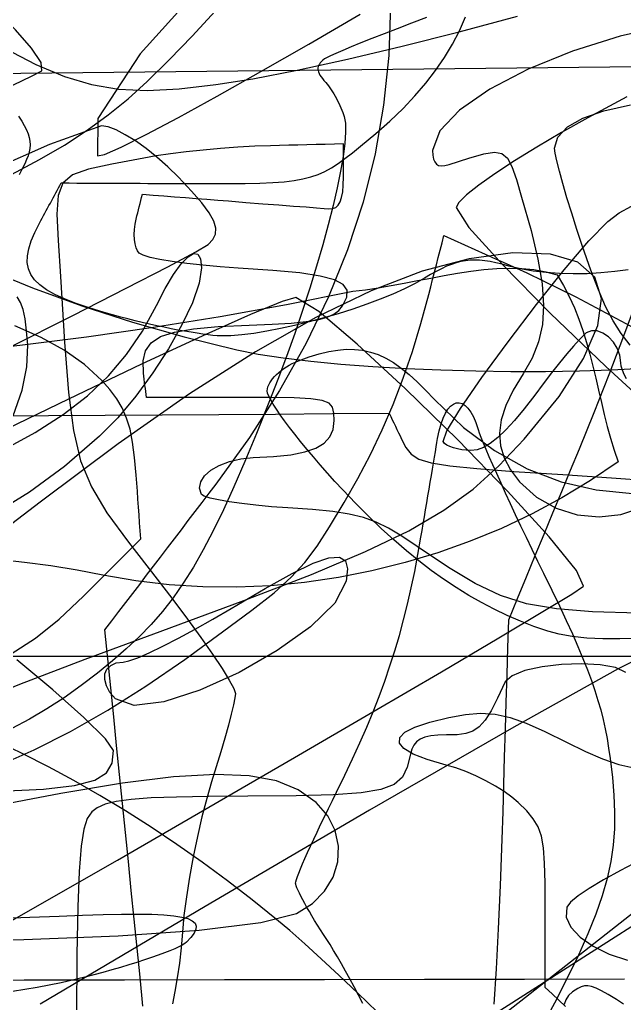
# Model space of a CAD drawing. Extents: x -75 to 75, y -75 to 75.
# Drawn here: x 21.72 to 40.6, y -10.71 to 19.99 of the extents above; entities that cross this region are included whole.
import ezdxf

# ---------------------------------------------------------------- set-up
doc = ezdxf.new("R2010")
doc.units = 0
for name, color, linetype in [('butterfly', 7, 'CONTINUOUS'), ('cat', 7, 'CONTINUOUS'), ('crosshair', 7, 'CONTINUOUS'), ('crown', 7, 'CONTINUOUS'), ('darth', 7, 'CONTINUOUS'), ('fallout', 7, 'CONTINUOUS'), ('hellokitty', 7, 'CONTINUOUS'), ('ironman', 7, 'CONTINUOUS'), ('jackskellington', 7, 'CONTINUOUS'), ('m4', 7, 'CONTINUOUS'), ('mushroom', 7, 'CONTINUOUS'), ('nes', 7, 'CONTINUOUS'), ('skullbones', 7, 'CONTINUOUS'), ('star', 7, 'CONTINUOUS'), ('stormtrooper', 7, 'CONTINUOUS')]:
    doc.layers.add(name, color=color, linetype=linetype)

msp = doc.modelspace()

# ---------------------------------------------------------------- linework, layer by layer
at = {"layer": 'butterfly', "color": 7}
for points in [[(42.017117, 32.904574), (38.317094, 30.421673), (34.5334, 27.531297), (30.945788, 24.484028), (27.834002, 21.53044), (25.477792, 18.921118), (24.156908, 16.906635), (24.151097, 15.737578), (24.368791, 15.782956), (24.884239, 16.009524), (25.663825, 16.399143), (26.673931, 16.933689), (27.880941, 17.595023), (29.251238, 18.365016), (30.751207, 19.225528), (32.347222, 20.158428)], [(19.966533, -1.462492), (21.723916, -0.748053), (23.762302, 0.035072), (26.107204, 0.898559), (28.716585, 1.857406), (30.827825, 2.672836), (32.520151, 3.386664), (33.872794, 4.040691), (34.964982, 4.676727), (35.875953, 5.33658), (36.684932, 6.062051), (37.47115, 6.894957), (38.562303, 8.232555), (39.327517, 9.418162), (39.767496, 10.440456), (39.882933, 11.288099), (39.674532, 11.949769), (39.142986, 12.414134), (38.288996, 12.66987), (37.113252, 12.705644), (35.755323, 12.526222), (34.286853, 12.135541), (32.693599, 11.526099), (30.961313, 10.690389), (29.07575, 9.620916), (27.022657, 8.310172), (24.787792, 6.75066), (22.356908, 4.934867), (20.617178, 3.609735)], [(21.5092, 7.628673), (21.791719, 8.420247), (21.943458, 9.152213), (21.96783, 9.83085), (21.93428, 10.280495), (21.888433, 10.64656), (21.825945, 10.937951), (21.742469, 11.163591), (21.63366, 11.332393)], [(18.671202, -8.76554), (21.840808, -8.719323), (24.789868, -8.604606), (27.323299, -8.426509), (29.24602, -8.190171), (30.362948, -7.900721), (30.857094, -7.590655), (31.239003, -7.205605), (31.505138, -6.765558), (31.651953, -6.290519), (31.675914, -5.800477), (31.573487, -5.315433), (31.341128, -4.855379), (30.9753, -4.440312), (30.417793, -4.046183), (29.734741, -3.768939), (28.885063, -3.609193), (27.827671, -3.56756), (26.521488, -3.64466), (24.925431, -3.841109), (22.998417, -4.157523), (20.699363, -4.594516)], [(41.070697, -6.254575), (40.477121, -6.560061), (39.949941, -6.851416), (39.503912, -7.120153), (39.153787, -7.357776), (38.914327, -7.555797), (38.800286, -7.705717), (38.778922, -8.017349), (38.926925, -8.334542), (39.218543, -8.642367), (39.62803, -8.92591), (40.129635, -9.170252), (40.697618, -9.360473)]]:
    msp.add_lwpolyline(points, dxfattribs=at)
at = {"layer": 'cat', "color": 7}
msp.add_lwpolyline([(33.293696, 20.452489), (33.241894, 18.868644), (33.080971, 17.31844), (32.812855, 15.794945), (32.438238, 14.292131), (31.95508, 12.806104), (31.361295, 11.332955), (30.654839, 9.8688), (29.833655, 8.409717), (28.895678, 6.951816), (27.838839, 5.491192), (27.621988, 5.20711), (27.405134, 4.923017), (27.188283, 4.638935), (26.971435, 4.354841), (26.754581, 4.070759), (26.53773, 3.786666), (26.320879, 3.502573), (26.104028, 3.218488), (25.887177, 2.934394), (25.670325, 2.650312), (25.453483, 2.366219), (25.236632, 2.082137), (25.019781, 1.798043), (24.80293, 1.513961), (24.586078, 1.229868), (24.369227, 0.945775), (24.460588, 0.042714), (24.551851, -0.860346), (24.643214, -1.763406), (24.734575, -2.666467), (24.825835, -3.569524), (24.917097, -4.472584), (25.008461, -5.375645), (25.09972, -6.278705), (25.191084, -7.181765), (25.282343, -8.084826), (25.373707, -8.987883), (25.464966, -9.890943), (25.55633, -10.794004)], dxfattribs=at)
at = {"layer": 'crosshair', "color": 7}
msp.add_lwpolyline([(-74.87924, 0.120769), (-37.439611, 0.120769), (0.000016, 0.120769), (37.439642, 0.120769), (74.879271, 0.120769)], dxfattribs=at)
at = {"layer": 'crown', "color": 7}
for points in [[(20.604382, 12.228906), (22.11133, 11.616374), (23.654973, 11.055347), (25.234881, 10.546077), (26.850628, 10.088804), (28.50178, 9.683778), (29.168863, 9.55202), (29.941015, 9.433746), (30.803556, 9.329268), (31.741801, 9.238894), (32.741066, 9.162931), (33.786662, 9.101695), (34.863905, 9.055484), (35.958114, 9.024614), (37.054598, 9.009403), (38.138673, 9.009967), (39.195652, 9.026957), (40.210856, 9.060536), (41.16959, 9.111)], [(40.608309, -9.958496), (37.483658, -9.96335), (34.359003, -9.968205), (31.234352, -9.973059), (28.109701, -9.977913), (24.985049, -9.982767), (21.860398, -9.987621), (18.735745, -9.992476), (15.611092, -9.99733), (12.48644, -10.002184), (9.361788, -10.007038), (6.237136, -10.011893), (3.112484, -10.016747), (-0.012168, -10.021601), (-3.13682, -10.026455), (-6.261472, -10.031309), (-9.386124, -10.036164), (-12.510776, -10.041018), (-15.635428, -10.045872), (-18.76008, -10.050726), (-21.884732, -10.055581), (-25.009384, -10.060435)]]:
    msp.add_lwpolyline(points, dxfattribs=at)
at = {"layer": 'darth', "color": 7}
for points in [[(18.960818, 20.428924), (20.105992, 19.750969), (21.23847, 19.09443), (22.225126, 18.584345), (23.115198, 18.209328), (23.957919, 17.957981), (24.802527, 17.818916), (25.698256, 17.780739), (26.694342, 17.832059), (27.840021, 17.961483), (28.9923, 18.144007), (30.380844, 18.412373), (31.953756, 18.753912), (33.659141, 19.155963), (35.445096, 19.605862), (37.259726, 20.090946)], [(42.008967, 19.813363), (40.471432, 19.471804), (38.976222, 19.003865), (37.594123, 18.442062), (36.395929, 17.818902), (35.452432, 17.166895), (34.834421, 16.518549), (34.612685, 15.906377), (34.619374, 15.757387), (34.64023, 15.637256), (34.676368, 15.545031), (34.72891, 15.479751), (34.798977, 15.440457), (34.887694, 15.426205), (34.99618, 15.436026), (35.125559, 15.468953), (35.745367, 15.664936), (36.206659, 15.79659), (36.540613, 15.849927), (36.778405, 15.810955), (36.951209, 15.665687), (37.090209, 15.400133), (37.226582, 15.000303), (37.391504, 14.452205), (37.688021, 13.41247), (37.901099, 12.516064), (38.030921, 11.741362), (38.077665, 11.06674), (38.041513, 10.47058), (37.922646, 9.931256), (37.721241, 9.427151), (37.437484, 8.93664), (37.12534, 8.421805), (36.89873, 7.946037), (36.757447, 7.503205), (36.701285, 7.087187), (36.730032, 6.691853), (36.843482, 6.311076), (37.041433, 5.938729), (37.323675, 5.568688), (37.855695, 5.08585), (38.466635, 4.742474), (39.128365, 4.538379), (39.812759, 4.473375), (40.491684, 4.547283), (41.137014, 4.759918)], [(40.784151, 9.825352), (40.501858, 10.190209), (40.250156, 10.585165), (40.016261, 11.032397), (39.787385, 11.554076), (39.550741, 12.172386), (39.293544, 12.909494), (39.118614, 13.436936), (38.955422, 13.948193), (38.807534, 14.430705), (38.678528, 14.871909), (38.571972, 15.259239), (38.491437, 15.58014), (38.440499, 15.822041), (38.422719, 15.972384), (38.524113, 16.324557), (38.821527, 16.638981), (39.304804, 16.912819), (39.963793, 17.14323), (40.788337, 17.327378)], [(41.028127, 1.465634), (39.609288, 1.506003), (38.477072, 1.597956), (37.546066, 1.762077), (36.73085, 2.018956), (35.946013, 2.38918), (35.106139, 2.893337), (34.125812, 3.552015), (33.65283, 3.868397), (33.23857, 4.117072), (32.849126, 4.308102), (32.450589, 4.451556), (32.00905, 4.557499), (31.490604, 4.635997), (30.861348, 4.697118), (30.087367, 4.750923), (29.576664, 4.787968), (29.093784, 4.832943), (28.649756, 4.884126), (28.255607, 4.939784), (27.92237, 4.998187), (27.66107, 5.057606), (27.482738, 5.116311), (27.398402, 5.172575), (27.334783, 5.365211), (27.369663, 5.56008), (27.491602, 5.74903), (27.689159, 5.923898), (27.950893, 6.076532), (28.265366, 6.198768), (28.621135, 6.282456), (29.006764, 6.31943), (29.646706, 6.351089), (30.18253, 6.409704), (30.620028, 6.497921), (30.964988, 6.618391), (31.22321, 6.773759), (31.400482, 6.966678), (31.502596, 7.199794), (31.535348, 7.475756), (31.529026, 7.712233), (31.487525, 7.890228), (31.376996, 8.018043), (31.163599, 8.103991), (30.813494, 8.156377), (30.292839, 8.183499), (29.567793, 8.193687), (28.604518, 8.195098), (28.238166, 8.195098), (27.871814, 8.195098), (27.505461, 8.195098), (27.139109, 8.195098), (26.772757, 8.195098), (26.406404, 8.195098), (26.040052, 8.195098), (25.6737, 8.195098), (25.662688, 8.289823), (25.651675, 8.384548), (25.640663, 8.479271), (25.629651, 8.573996), (25.618638, 8.668721), (25.607626, 8.763446), (25.596614, 8.858168), (25.585601, 8.952893), (25.572628, 9.340912), (25.645103, 9.655302), (25.82102, 9.904253), (26.118367, 10.095958), (26.555136, 10.238616), (27.149319, 10.340416), (27.918905, 10.409555), (28.881887, 10.454228), (29.60139, 10.482882), (30.189414, 10.518769), (30.660979, 10.565017), (31.031096, 10.624747), (31.314786, 10.701082), (31.527063, 10.797153), (31.682942, 10.916082), (31.797443, 11.060992), (31.927917, 11.328465), (31.941915, 11.548102), (31.820949, 11.726582), (31.54651, 11.870577), (31.100097, 11.986771), (30.463215, 12.081837), (29.617355, 12.162457), (28.544024, 12.235304), (27.975885, 12.274821), (27.434305, 12.323242), (26.931964, 12.378682), (26.481542, 12.439255), (26.095718, 12.503077), (25.787172, 12.568256), (25.568583, 12.63291), (25.45263, 12.695151), (25.397768, 12.76981), (25.354263, 12.87005), (25.32252, 12.99149), (25.302943, 13.129748), (25.295932, 13.280446), (25.301893, 13.439199), (25.321228, 13.601627), (25.354339, 13.763348), (25.378664, 13.860264), (25.402989, 13.957179), (25.427313, 14.054091), (25.451638, 14.151006), (25.475963, 14.247921), (25.500288, 14.344836), (25.524612, 14.441749), (25.548937, 14.538664), (25.884697, 14.512389), (26.220456, 14.486114), (26.556215, 14.459839), (26.891975, 14.433564), (27.227734, 14.407289), (27.563494, 14.381014), (27.899253, 14.354739), (28.235012, 14.328465), (28.783847, 14.285626), (29.313762, 14.244441), (29.811878, 14.205907), (30.265319, 14.171004), (30.661203, 14.140725), (30.986656, 14.116058), (31.228797, 14.097996), (31.374751, 14.087526), (31.48869, 14.09334), (31.584414, 14.128945), (31.662855, 14.196376), (31.724941, 14.297677), (31.771609, 14.434891), (31.803788, 14.610063), (31.822415, 14.825241), (31.828426, 15.082464), (31.828426, 15.210688), (31.828426, 15.33891), (31.828426, 15.467135), (31.828426, 15.595357), (31.828426, 15.723582), (31.828426, 15.851804), (31.828426, 15.980029), (31.828426, 16.108251), (31.543503, 16.101478), (31.25858, 16.094704), (30.973657, 16.087931), (30.688734, 16.081158), (30.403811, 16.074384), (30.118888, 16.067611), (29.833965, 16.060838), (29.549042, 16.054064), (29.056928, 16.036397), (28.531656, 16.006806), (27.989451, 15.966869), (27.446542, 15.918177), (26.919158, 15.862308), (26.423527, 15.800855), (25.975877, 15.735396), (25.592436, 15.667522), (24.591953, 15.475689), (23.863134, 15.318537), (23.366608, 15.140206), (23.063006, 14.88484), (22.912956, 14.496584), (22.877089, 13.919578), (22.916034, 13.097967), (22.990421, 11.975894), (23.117947, 9.920001), (23.239673, 8.355655), (23.394189, 7.162109), (23.620085, 6.218623), (23.955952, 5.404454), (24.440379, 4.598859), (25.111957, 3.681095), (26.009275, 2.530419), (26.500888, 1.893121), (26.959393, 1.281232), (27.374765, 0.709385), (27.736977, 0.192213), (28.036003, -0.255651), (28.261818, -0.619577), (28.404394, -0.884933), (28.453706, -1.037085), (28.43793, -1.172834), (28.393923, -1.391181), (28.324739, -1.680791), (28.233437, -2.030326), (28.123083, -2.428452), (27.996731, -2.863827), (27.857443, -3.32512), (27.708279, -3.800994), (27.555754, -4.316166), (27.406833, -4.890087), (27.26525, -5.503525), (27.134737, -6.137247), (27.019028, -6.772021), (26.921857, -7.388609), (26.846956, -7.967782), (26.798058, -8.490306), (26.756461, -8.978003), (26.702482, -9.457368), (26.638387, -9.916163), (26.566443, -10.342155), (26.488916, -10.72311)], [(21.098197, -4.088028), (22.461833, -4.020933), (23.427382, -3.911132), (24.061805, -3.747169), (24.432061, -3.51759), (24.605111, -3.210933), (24.647914, -2.815745), (24.39386, -2.450702), (23.719095, -1.786263), (22.754711, -0.929713), (21.631802, 0.011673)], [(38.761611, -10.80159), (38.550957, -10.604161), (38.340307, -10.406736), (38.129653, -10.209307), (38.129653, -9.899331), (38.129653, -9.589355), (38.129653, -9.279382), (38.129653, -8.969406), (38.129653, -8.65943), (38.129653, -8.349457), (38.129653, -8.039481), (38.129653, -7.729505), (38.126182, -6.944916), (38.110236, -6.332017), (38.073463, -5.858318), (38.007519, -5.491333), (37.904064, -5.198567), (37.754755, -4.947528), (37.55125, -4.705728), (37.285208, -4.440676), (37.086856, -4.270832), (36.846287, -4.098219), (36.57274, -3.927627), (36.275447, -3.763848), (35.963646, -3.611671), (35.646569, -3.475888), (35.333455, -3.361289), (35.033537, -3.272663), (34.444779, -3.102178), (34.004877, -2.929915), (33.714365, -2.757257), (33.573776, -2.585593), (33.583626, -2.416308), (33.74447, -2.250781), (34.056825, -2.090403), (34.521225, -1.936558), (35.115723, -1.785264), (35.63447, -1.690853), (36.106777, -1.657573), (36.561948, -1.689679), (37.029291, -1.791422), (37.538112, -1.967055), (38.117724, -2.220829), (38.79743, -2.556998), (39.390676, -2.85262), (39.912705, -3.081661), (40.425443, -3.255383), (40.990811, -3.385052)]]:
    msp.add_lwpolyline(points, dxfattribs=at)
at = {"layer": 'fallout', "color": 7}
for points in [[(21.038837, -3.291778), (22.165386, -2.800917), (23.308311, -2.225492), (24.47121, -1.563807), (25.657684, -0.814172), (26.871332, 0.025101), (28.05526, 0.880864), (28.965982, 1.556077), (29.659882, 2.106171), (30.19335, 2.586567), (30.622765, 3.052691), (31.004507, 3.559974), (31.394967, 4.163836), (31.850528, 4.919706), (32.276683, 5.665241), (32.67206, 6.421303), (33.038375, 7.192114), (33.377344, 7.981894), (33.690684, 8.794871), (33.98012, 9.635264), (34.247362, 10.507289), (34.494134, 11.415175), (34.552901, 11.644977), (34.611663, 11.874782), (34.67043, 12.104584), (34.729194, 12.33439), (34.787959, 12.564195), (34.846723, 12.794), (34.90549, 13.023802), (34.964254, 13.253607), (35.287588, 13.107986), (35.610924, 12.962368), (35.934258, 12.81675), (36.257591, 12.671129), (36.580928, 12.52551), (36.904261, 12.379889), (37.227595, 12.234271), (37.550931, 12.088653), (39.086807, 11.339805), (40.954455, 10.338542)], [(21.193197, 6.553601), (22.197483, 7.102108), (23.071563, 7.6627), (23.829594, 8.247448), (24.485731, 8.868416), (25.054132, 9.537675), (25.548954, 10.267301), (25.984352, 11.06936), (26.261487, 11.601859), (26.523056, 12.035217), (26.762468, 12.363941), (26.97313, 12.582536), (27.148452, 12.685511), (27.281843, 12.667364), (27.366711, 12.522632), (27.396464, 12.245808), (27.32113, 11.759085), (27.109728, 11.151418), (26.784162, 10.458952), (26.366338, 9.71782), (25.878158, 8.964168), (25.341528, 8.234124), (24.778351, 7.563838), (24.210531, 6.989442), (23.112131, 6.047063), (22.022367, 5.243937), (20.915531, 4.569116)]]:
    msp.add_lwpolyline(points, dxfattribs=at)
at = {"layer": 'hellokitty', "color": 7}
for points in [[(24.878283, 10.706221), (24.356211, 10.851337), (23.890336, 10.992575), (23.478992, 11.131863), (23.120516, 11.271117), (22.813242, 11.41226), (22.555507, 11.557212), (22.345645, 11.707887), (22.181992, 11.866214), (22.062884, 12.034111), (21.986656, 12.213494), (21.951644, 12.406289), (21.956182, 12.614413), (21.998607, 12.839787), (22.077253, 13.08433), (22.190457, 13.349966), (22.336553, 13.638615), (22.378718, 13.716912), (22.420884, 13.795208), (22.463049, 13.873505), (22.505214, 13.951802), (22.54738, 14.030096), (22.589545, 14.108393), (22.631711, 14.18669), (22.673876, 14.264987), (22.716042, 14.343284), (22.758207, 14.421581), (22.800372, 14.499878), (22.842538, 14.578172), (22.884703, 14.656469), (22.926869, 14.734766), (22.969034, 14.813063), (23.011199, 14.89136), (23.257539, 14.890231), (23.503879, 14.889102), (23.750219, 14.887973), (23.996559, 14.886844), (24.242899, 14.885715), (24.489239, 14.884586), (24.735579, 14.883457), (24.981919, 14.882328), (25.228259, 14.8812), (25.474599, 14.880071), (25.720939, 14.878942), (25.967279, 14.877813), (26.213619, 14.876684), (26.459959, 14.875555), (26.706299, 14.874426), (26.952639, 14.873297), (27.63186, 14.870757), (28.231231, 14.870839), (28.758114, 14.875129), (29.219872, 14.885233), (29.623868, 14.902702), (29.977461, 14.929146), (30.288013, 14.966123), (30.562889, 15.015216), (30.809449, 15.078007), (31.035058, 15.156076), (31.247077, 15.251001), (31.452865, 15.364361), (31.659788, 15.497739), (31.875205, 15.652713), (32.106481, 15.830863), (32.360974, 16.03377), (32.838952, 16.430411), (33.280785, 16.823769), (33.687487, 17.215657), (34.060065, 17.607892), (34.399525, 18.002284), (34.706879, 18.400643), (34.983132, 18.804788), (35.229292, 19.216528), (35.446369, 19.63768), (35.63537, 20.07005)], [(21.682381, 16.973228), (21.779991, 16.820687), (21.861314, 16.679638), (21.926799, 16.548216), (21.976894, 16.424566), (22.012048, 16.306825), (22.032709, 16.193138), (22.039324, 16.081643), (22.032345, 15.970481), (22.012217, 15.857793), (21.979389, 15.741721), (21.93431, 15.620405), (21.877428, 15.491982), (21.809192, 15.354599), (21.69764, 15.147581)], [(40.718063, 12.184659), (40.297473, 12.126132), (39.868879, 12.084267), (39.43641, 12.059545), (39.004189, 12.052489), (38.576343, 12.063552), (38.157003, 12.093222), (37.75029, 12.141996), (37.360329, 12.210359), (36.991253, 12.298801), (36.783651, 12.353818), (36.590766, 12.399625), (36.410674, 12.435944), (36.241448, 12.462502), (36.081163, 12.479012), (35.927896, 12.485192), (35.779721, 12.480761), (35.634716, 12.465465), (35.490949, 12.438992), (35.346505, 12.40109), (35.19945, 12.351472), (35.047865, 12.289861), (34.889821, 12.215972), (34.723397, 12.129536), (34.54667, 12.030267), (34.357708, 11.917892), (34.066635, 11.753545), (33.735055, 11.588674), (33.368609, 11.424869), (32.972951, 11.263734), (32.553721, 11.106864), (32.11657, 10.955855), (31.667142, 10.812309), (31.211085, 10.677819), (30.754049, 10.553982), (30.301675, 10.4424), (29.859616, 10.344669), (29.433514, 10.262385), (29.029017, 10.197146), (28.651773, 10.150551), (28.307428, 10.124192), (28.001631, 10.119676), (27.885971, 10.125151), (27.752233, 10.136186), (27.602017, 10.15247), (27.436924, 10.173722), (27.258557, 10.19963), (27.068516, 10.229915), (26.868403, 10.264256), (26.659818, 10.302359), (26.444364, 10.343921), (26.223641, 10.38864), (25.999251, 10.436217), (25.772795, 10.48635), (25.545874, 10.538739), (25.32009, 10.593081), (25.097043, 10.64908), (24.878336, 10.70643), (24.878336, 10.70643), (24.878336, 10.70643), (24.878336, 10.70643), (24.878336, 10.706433), (24.878336, 10.706433), (24.878336, 10.706433), (24.878336, 10.706433), (24.878336, 10.706433), (24.878336, 10.706433), (24.878336, 10.706433), (24.878336, 10.706433), (24.878336, 10.706436), (24.878336, 10.706436), (24.878336, 10.706436), (24.878336, 10.706436), (24.878283, 10.706221)], [(38.207453, 0.905123), (37.777183, 1.055587), (37.355848, 1.219381), (36.942389, 1.397226), (36.535752, 1.589857), (36.134875, 1.798001), (35.738703, 2.022388), (35.34618, 2.26375), (34.956242, 2.52281), (34.567834, 2.800302), (34.179899, 3.096957), (33.791378, 3.413498), (33.401214, 3.75066), (33.00835, 4.10917), (32.611723, 4.489758), (32.210279, 4.893152), (31.802962, 5.320084), (31.563096, 5.57944), (31.329957, 5.837295), (31.10475, 6.092066), (30.888683, 6.342168), (30.682966, 6.586028), (30.488803, 6.822056), (30.307401, 7.048678), (30.13997, 7.26431), (29.987714, 7.467369), (29.851844, 7.656277), (29.733565, 7.829451), (29.634081, 7.985311), (29.554605, 8.122277), (29.496343, 8.238767), (29.4605, 8.333195), (29.44828, 8.403988), (29.45336, 8.463647), (29.468233, 8.525414), (29.492392, 8.58881), (29.525364, 8.653348), (29.566636, 8.718553), (29.615706, 8.783944), (29.672074, 8.849035), (29.735238, 8.913348), (29.804701, 8.976402), (29.879959, 9.037718), (29.960511, 9.096812), (30.045855, 9.153206), (30.135494, 9.206413), (30.228924, 9.25596), (30.325647, 9.301359), (30.425159, 9.342134), (30.757616, 9.461184), (31.070832, 9.557241), (31.36701, 9.629679), (31.648349, 9.677877), (31.917059, 9.701217), (32.17534, 9.698959), (32.425397, 9.670677), (32.669432, 9.61565), (32.909648, 9.533252), (33.148253, 9.422861), (33.387448, 9.28385), (33.629433, 9.115592), (33.876417, 8.917463), (34.130604, 8.68884), (34.394194, 8.429092), (34.669391, 8.137598), (35.578641, 7.259103), (36.546121, 6.538809), (37.564427, 5.975025), (38.626158, 5.566054), (39.723907, 5.3102), (40.850275, 5.205772)], [(41.024449, 0.67908), (40.462347, 0.662345), (39.927753, 0.666352), (39.42781, 0.691865), (38.969654, 0.739651), (38.560431, 0.810491), (38.207453, 0.905123)]]:
    msp.add_lwpolyline(points, dxfattribs=at)
at = {"layer": 'ironman', "color": 7}
for points in [[(19.621805, 9.592688), (21.715951, 9.824522), (23.806269, 10.09026), (25.892325, 10.391112), (27.973683, 10.728277), (30.04991, 11.102967), (32.120572, 11.516383), (32.511261, 11.560485), (32.90997, 11.618677), (33.31521, 11.687579), (33.725488, 11.763818), (34.139313, 11.844012), (34.555201, 11.924786), (34.971654, 12.002762), (35.387187, 12.074562), (35.800309, 12.136809), (36.209526, 12.186127), (36.613355, 12.219136), (37.010298, 12.232457), (37.39887, 12.22272), (37.777581, 12.186539), (38.144935, 12.120541), (38.499449, 12.021349), (38.700826, 11.688984), (38.879749, 11.347972), (39.038668, 10.999264), (39.180045, 10.643794), (39.306333, 10.282507), (39.41999, 9.916346), (39.523472, 9.546257), (39.619236, 9.173173), (39.709739, 8.798046), (39.797437, 8.421816), (39.884785, 8.045422), (39.974241, 7.669807), (40.06826, 7.295916), (40.169298, 6.924692), (40.279817, 6.557072), (40.402267, 6.194004), (39.541978, 5.607281), (38.646097, 5.064311), (37.718094, 4.566158), (36.761454, 4.113891), (35.779648, 3.708572), (34.776153, 3.351273), (33.754452, 3.043055), (32.718017, 2.784989), (31.670323, 2.578137), (30.614854, 2.423569), (29.555082, 2.32235), (28.494488, 2.275549), (27.436543, 2.284242), (26.384728, 2.349469), (25.342521, 2.472309), (24.313396, 2.653775)], [(24.313396, 2.653775), (23.506433, 2.813496), (22.690711, 2.9436), (21.867963, 3.049894), (21.039924, 3.138176)]]:
    msp.add_lwpolyline(points, dxfattribs=at)
at = {"layer": 'jackskellington', "color": 7}
for points in [[(11.306464, 11.786732), (12.22066, 11.875454), (13.094204, 12.004229), (13.960842, 12.183062), (14.854325, 12.421963), (15.808399, 12.730937), (16.856813, 13.119992), (18.033316, 13.59914), (19.371657, 14.178384), (20.4798, 14.681804), (21.461505, 15.15806), (22.334706, 15.618152), (23.117339, 16.073089), (23.827337, 16.53387), (24.482637, 17.0115), (25.101172, 17.516977), (25.700877, 18.061311), (26.39572, 18.741839), (27.107919, 19.475693), (27.823825, 20.247209)], [(40.575611, -10.728523), (40.35902, -10.588794), (40.096748, -10.431935), (39.885691, -10.313269), (39.716016, -10.23005), (39.577899, -10.179533), (39.461513, -10.158959), (39.357026, -10.165619), (39.254613, -10.196737), (39.144448, -10.24958), (38.983062, -10.350463), (38.859285, -10.463327), (38.772033, -10.593383), (38.720217, -10.74584)]]:
    msp.add_lwpolyline(points, dxfattribs=at)
at = {"layer": 'm4', "color": 7}
for points in [[(40.668149, 8.778771), (40.594497, 8.915629), (40.538835, 9.047889), (40.503627, 9.17139), (40.491351, 9.281978), (40.461647, 9.51372), (40.379833, 9.731304), (40.256861, 9.925327), (40.103676, 10.086382), (39.931233, 10.205062), (39.750478, 10.271963), (39.572359, 10.277664), (39.407826, 10.212787), (39.318923, 10.135585), (39.18489, 9.995289), (39.012314, 9.799851), (38.807777, 9.557224), (38.577873, 9.275358), (38.329181, 8.962207), (38.068298, 8.625724), (37.801804, 8.273861), (37.470723, 7.844197), (37.169841, 7.481395), (36.895752, 7.182505), (36.645063, 6.944572), (36.414371, 6.764647), (36.200283, 6.639783), (35.999397, 6.567029), (35.808316, 6.543435), (35.664513, 6.549108), (35.523588, 6.565336), (35.389109, 6.591018), (35.264646, 6.624983), (35.153769, 6.666106), (35.060043, 6.713245), (34.987038, 6.765265), (34.938324, 6.821023), (35.05533, 7.154091), (35.487957, 7.858371), (36.153491, 8.82335), (36.969223, 9.938518), (37.852446, 11.093365), (38.720449, 12.177381), (39.49052, 13.080052), (40.079953, 13.690874), (40.438115, 13.963373), (40.824031, 14.163136)], [(20.843346, 7.62808), (22.616701, 7.638748), (24.390057, 7.649416), (26.163413, 7.660084), (27.936768, 7.67078), (29.710123, 7.681448), (31.483481, 7.692116), (33.256835, 7.702784), (33.304946, 7.602138), (33.353056, 7.501489), (33.401167, 7.400843), (33.449277, 7.300197), (33.497387, 7.199551), (33.545498, 7.098902), (33.593608, 6.998256), (33.641719, 6.89761), (33.778342, 6.63262), (33.939951, 6.429276), (34.184435, 6.274858), (34.569682, 6.156647), (35.153583, 6.061924), (35.994027, 5.977969), (37.148905, 5.892063), (38.676106, 5.791491), (40.19927, 5.691183), (41.349509, 5.605941)], [(40.648289, -0.38354), (40.326426, -0.231555), (39.845595, -0.142658), (39.26402, -0.112291), (38.639919, -0.135884), (38.031513, -0.208878), (37.497024, -0.326712), (37.094668, -0.484824), (36.882668, -0.678646), (36.641399, -1.187072), (36.436184, -1.57984), (36.250637, -1.871703), (36.068373, -2.077415), (35.873001, -2.21173), (35.648144, -2.289406), (35.377414, -2.325189), (35.04442, -2.333854), (34.778038, -2.340853), (34.555272, -2.363233), (34.372282, -2.403063), (34.225224, -2.462386), (34.110261, -2.54326), (34.023548, -2.647736), (33.961245, -2.777874), (33.91951, -2.935726), (33.821353, -3.339928), (33.66733, -3.650262), (33.408772, -3.879271), (32.997016, -4.039489), (32.383397, -4.143454), (31.519247, -4.203706), (30.355898, -4.232786), (28.844692, -4.243228), (27.61493, -4.251525), (26.614992, -4.2697), (25.818527, -4.300454), (25.199188, -4.346434), (24.730625, -4.410301), (24.38649, -4.494713), (24.140433, -4.602333), (23.966105, -4.735819), (23.826507, -4.937574), (23.716411, -5.273), (23.632459, -5.80392), (23.571297, -6.592164), (23.529568, -7.699564), (23.503917, -9.187942), (23.490988, -11.119132)]]:
    msp.add_lwpolyline(points, dxfattribs=at)
at = {"layer": 'mushroom', "color": 7}
msp.add_lwpolyline([(32.877822, -10.969193), (32.274098, -10.389723), (31.689833, -9.837437), (31.134598, -9.321828), (30.61795, -8.852391), (30.149461, -8.438619), (29.738693, -8.090002), (28.978414, -7.476682), (28.204472, -6.881187), (27.419336, -6.30489), (26.625472, -5.749157), (25.825349, -5.215368), (25.021434, -4.704887), (24.216194, -4.219092), (23.412099, -3.75935), (22.611615, -3.327036), (21.81721, -2.923523), (21.031351, -2.55018)], dxfattribs=at)
at = {"layer": 'nes', "color": 7}
for points in [[(8.343286, 11.881906), (11.131906, 13.152213), (13.741584, 14.345429), (16.114621, 15.434849), (18.193318, 16.393781), (19.919977, 17.195529), (21.236898, 17.813395), (22.086385, 18.220687), (22.410737, 18.390703), (22.385786, 18.647915), (22.08519, 19.098026), (21.583284, 19.671013), (20.954397, 20.296846), (20.272865, 20.905501), (19.613019, 21.426955), (19.049191, 21.791179), (18.655716, 21.928147), (17.025983, 21.384139), (13.529419, 19.943939), (8.804234, 17.895293), (3.48864, 15.525948), (-1.779153, 13.123649)], [(40.675072, 17.576114), (39.463004, 16.923952), (38.636504, 16.462025), (37.865442, 16.009041), (37.1667, 15.576494), (36.55715, 15.175871), (36.053666, 14.818662), (35.673132, 14.51636), (35.432416, 14.280456), (35.348401, 14.12244), (35.742942, 13.504737), (36.790359, 12.344022), (38.286038, 10.832584), (40.025362, 9.162717), (41.803724, 7.526714)], [(21.387303, 9.759233), (23.374756, 10.755909), (25.04543, 11.603053), (26.343858, 12.27271), (27.214573, 12.73692), (27.60211, 12.96773), (27.751992, 13.121519), (27.833764, 13.2886), (27.843458, 13.477954), (27.777108, 13.698561), (27.630745, 13.959405), (27.400403, 14.26946), (27.082112, 14.637712), (26.671905, 15.073142), (26.343568, 15.394014), (26.003741, 15.693356), (25.662259, 15.964622), (25.328957, 16.20126), (25.013669, 16.396713), (24.726229, 16.544434), (24.476472, 16.637872), (24.274233, 16.670474), (22.644482, 16.089212), (19.161739, 14.550133)], [(24.765921, -6.236823), (27.619918, -4.589678), (30.298015, -3.037913), (32.740484, -1.616577), (34.8876, -0.360714), (36.679635, 0.694639), (38.05686, 1.51443), (38.959547, 2.06362), (39.327974, 2.307164), (39.106404, 2.801394), (38.251895, 3.852757), (36.952126, 5.273003), (35.394779, 6.873895), (33.767525, 8.467186), (32.258051, 9.864635), (31.054029, 10.877996), (30.343142, 11.319027), (29.912087, 11.196221), (28.92261, 10.78786), (27.43836, 10.123895), (25.522995, 9.234269), (23.240169, 8.148927), (20.653536, 6.897816)], [(24.71045, -1.210259), (24.536365, -1.003481), (24.423914, -0.799171), (24.371478, -0.605048), (24.377433, -0.428825), (24.44016, -0.27822), (24.558036, -0.160946), (24.72944, -0.084717), (24.952751, -0.057257), (25.12935, -0.022922), (25.403483, 0.075077), (25.761327, 0.229881), (26.189061, 0.434619), (26.672865, 0.68243), (27.198916, 0.966447), (27.753394, 1.279804), (28.322479, 1.615638), (29.378918, 2.239397), (30.227753, 2.707265), (30.886011, 3.02328), (31.37073, 3.191476), (31.698943, 3.215888), (31.887685, 3.100555), (31.953987, 2.849513), (31.914888, 2.466797), (31.553404, 1.783647), (30.793761, 1.039755), (29.758025, 0.29742), (28.568269, -0.381051), (27.346563, -0.93336), (26.214978, -1.297198), (25.295583, -1.410267), (24.71045, -1.210259)], [(41.787826, 0.419484), (40.403312, -0.268461), (37.149687, -2.090333), (32.644752, -4.683176), (27.506308, -7.684039), (22.352155, -10.72997)], [(16.783761, -10.79139), (19.230329, -9.405496), (21.911018, -7.876148), (24.765921, -6.236823)], [(33.513742, -12.971176), (42.903301, -6.980453)]]:
    msp.add_lwpolyline(points, dxfattribs=at)
at = {"layer": 'skullbones', "color": 7}
for points in [[(41.013284, 11.284466), (40.575346, 10.106581), (40.116571, 8.907695), (39.649733, 7.722678), (39.1876, 6.586406), (38.911524, 5.919572), (38.635452, 5.252737), (38.359376, 4.585902), (38.083301, 3.919068), (37.807228, 3.25223), (37.531153, 2.585395), (37.25508, 1.918561), (36.979005, 1.251726), (36.953407, 0.397343), (36.92781, -0.457039), (36.902212, -1.311422), (36.876615, -2.165802), (36.851017, -3.020184), (36.82542, -3.874567), (36.799822, -4.728949), (36.774224, -5.583332), (36.724034, -7.028804), (36.663497, -8.384757), (36.594443, -9.627221), (36.5187, -10.732228)], [(21.447871, 0.197886), (22.207045, 0.68416), (22.94581, 1.277047), (23.705671, 1.993694), (23.929776, 2.217798), (24.153881, 2.441905), (24.377986, 2.666009), (24.602091, 2.890114), (24.826196, 3.114218), (25.050301, 3.338325), (25.274405, 3.562429), (25.498511, 3.786533), (25.480572, 4.034502), (25.462637, 4.282471), (25.444699, 4.53044), (25.426764, 4.778409), (25.408826, 5.026378), (25.390891, 5.274347), (25.372955, 5.522316), (25.355017, 5.770285), (25.306371, 6.326276), (25.243968, 6.79932), (25.162379, 7.204312), (25.056179, 7.556142), (24.919941, 7.869707), (24.748237, 8.1599), (24.535642, 8.441619), (24.276728, 8.729754), (23.736461, 9.22399), (23.106202, 9.671287), (22.382542, 10.072965), (21.562068, 10.430343)]]:
    msp.add_lwpolyline(points, dxfattribs=at)
at = {"layer": 'star', "color": 7}
msp.add_lwpolyline([(47.49093, -73.695492), (0.780248, -39.238586), (-45.095722, -74.904165), (-28.237284, -17.734156), (-74.804253, 16.935467), (-17.674481, 17.811547), (-0.578486, 74.904171), (17.871219, 18.275577), (75.004095, 18.891137), (29.276864, -16.983332), (47.49093, -73.695492)], dxfattribs=at)
at = {"layer": 'stormtrooper', "color": 7}
for points in [[(34.416365, 20.050373), (33.947644, 19.872799), (33.505885, 19.703804), (33.094066, 19.544552), (32.715177, 19.396205), (32.372204, 19.259925), (32.068132, 19.136871), (31.805947, 19.028207), (31.588634, 18.935096), (31.419182, 18.858696), (31.300575, 18.800168), (31.235796, 18.76068), (31.185262, 18.718299), (31.141667, 18.677526), (31.105037, 18.63791), (31.075393, 18.599), (31.052758, 18.560347), (31.037152, 18.521502), (31.0286, 18.482014), (31.027189, 18.441433), (31.032805, 18.399306), (31.045534, 18.355186), (31.065402, 18.308625), (31.092467, 18.259168), (31.126703, 18.206367), (31.168151, 18.149773), (31.216834, 18.088935), (31.27277, 18.023403), (31.313913, 17.974352), (31.355795, 17.920462), (31.398117, 17.862276), (31.440583, 17.800334), (31.482893, 17.735183), (31.524753, 17.667368), (31.565861, 17.59743), (31.605925, 17.525915), (31.644643, 17.453367), (31.681719, 17.380331), (31.716856, 17.307348), (31.749757, 17.234967), (31.780124, 17.163725), (31.807669, 17.094172), (31.832081, 17.026848), (31.85305, 16.962301), (31.888994, 16.753922), (31.893877, 16.473757), (31.869154, 16.127205), (31.816218, 15.719668), (31.736501, 15.256547), (31.631433, 14.743238), (31.502434, 14.185152), (31.350932, 13.587682), (31.178347, 12.95623), (30.986106, 12.296199), (30.775633, 11.612993), (30.548351, 10.912007), (30.305688, 10.198645), (30.049063, 9.478306), (29.779908, 8.756396), (29.499639, 8.038313), (29.111245, 7.07705), (28.747793, 6.203527), (28.404566, 5.410637), (28.076842, 4.691281), (27.759906, 4.038346), (27.449037, 3.444725), (27.139518, 2.903319), (26.82663, 2.407017), (26.505654, 1.948713), (26.171873, 1.521302), (25.820566, 1.117679), (25.447016, 0.730733), (25.046505, 0.353365), (24.614313, -0.021539), (24.145722, -0.401077), (23.636014, -0.792361), (23.105864, -1.172848), (22.568684, -1.522942), (22.024048, -1.84275), (21.471534, -2.132389)], [(32.428863, -10.713367), (32.293128, -10.449046), (32.157724, -10.190627), (32.023668, -9.940081), (31.891986, -9.699382), (31.763705, -9.470506), (31.639849, -9.255424), (31.521437, -9.056116), (31.409496, -8.874548), (31.305051, -8.712702), (31.205918, -8.561711), (31.109564, -8.411997), (31.016488, -8.264469), (30.92719, -8.120016), (30.84217, -7.979551), (30.761926, -7.843966), (30.686954, -7.714169), (30.617758, -7.591058), (30.554831, -7.475533), (30.498677, -7.368498), (30.449794, -7.270852), (30.40868, -7.183495), (30.375835, -7.107332), (30.351761, -7.043262), (30.336944, -6.992185), (30.331893, -6.955005), (30.338525, -6.912209), (30.358026, -6.844657), (30.389714, -6.753801), (30.432942, -6.641098), (30.48705, -6.508005), (30.55138, -6.35598), (30.62528, -6.186475), (30.708089, -6.00095), (30.799157, -5.80086), (30.897819, -5.587661), (31.003423, -5.362812), (31.115313, -5.127763), (31.232831, -4.883977), (31.355321, -4.632904), (31.482126, -4.376005), (31.612589, -4.114735), (31.870977, -3.591458), (32.113691, -3.081311), (32.341419, -2.582232), (32.554844, -2.092161), (32.754646, -1.609036), (32.941508, -1.130794), (33.116122, -0.655374), (33.279162, -0.180715), (33.431319, 0.295247), (33.573271, 0.77457), (33.705704, 1.259318), (33.829303, 1.751553), (33.944752, 2.253333), (34.052733, 2.766726), (34.153929, 3.29379), (34.249024, 3.836585), (34.283472, 4.042303), (34.3189, 4.253665), (34.355041, 4.469093), (34.391631, 4.687008), (34.428402, 4.905824), (34.465088, 5.123965), (34.501424, 5.339845), (34.537142, 5.551884), (34.571977, 5.758507), (34.605657, 5.958126), (34.637924, 6.149162), (34.668505, 6.330036), (34.697139, 6.499163), (34.723555, 6.654967), (34.747488, 6.795863), (34.768683, 6.920272), (34.816915, 7.159625), (34.874409, 7.370538), (34.940068, 7.552772), (35.012785, 7.706078), (35.09146, 7.83021), (35.174992, 7.92493), (35.262272, 7.989991), (35.352205, 8.02515), (35.443685, 8.030145), (35.535608, 8.004773), (35.626873, 7.948758), (35.716379, 7.861862), (35.803022, 7.743842), (35.885699, 7.594453), (35.963307, 7.413453), (36.034746, 7.200598), (36.06949, 7.096021), (36.121495, 6.957277), (36.18972, 6.786666), (36.273113, 6.586491), (36.37063, 6.359048), (36.481224, 6.106637), (36.603847, 5.831558), (36.737454, 5.536111), (36.880998, 5.222596), (37.033431, 4.893313), (37.193711, 4.55056), (37.360784, 4.196639), (37.533611, 3.833845), (37.71114, 3.464484), (37.89233, 3.09085), (38.076127, 2.715246), (38.33438, 2.186206), (38.56966, 1.695851), (38.783223, 1.240683), (38.976331, 0.817211), (39.150236, 0.421942), (39.306201, 0.051381), (39.445475, -0.297965), (39.569322, -0.62959), (39.678997, -0.946988), (39.775754, -1.253654), (39.860852, -1.553077), (39.935551, -1.848759), (40.001105, -2.144183), (40.058772, -2.442853), (40.109809, -2.748257), (40.155472, -3.063889), (40.227191, -3.656262), (40.275256, -4.214269), (40.296761, -4.74706), (40.288831, -5.263792), (40.24858, -5.77362), (40.173108, -6.285698), (40.059528, -6.809178), (39.904947, -7.353218), (39.706468, -7.926973), (39.461209, -8.539593), (39.166275, -9.200233), (38.818772, -9.918051), (38.415815, -10.7022), (37.954509, -11.561832)], [(21.179091, -8.047829), (22.030387, -8.023586), (22.952006, -7.987278), (23.675196, -7.958314), (24.323262, -7.937542), (24.898741, -7.925491), (25.40417, -7.922669), (25.842087, -7.929612), (26.21503, -7.946827), (26.525536, -7.974824), (26.776143, -8.014112), (26.969389, -8.065217), (27.10781, -8.128652), (27.193946, -8.204942), (27.230333, -8.294596), (27.21951, -8.398135), (27.164013, -8.516075), (27.066379, -8.648931), (26.929148, -8.797222), (26.875387, -8.84016), (26.79468, -8.889114), (26.688658, -8.943518), (26.558952, -9.002816), (26.407192, -9.06644), (26.235008, -9.133837), (26.044033, -9.204441), (25.835895, -9.277691), (25.612226, -9.353028), (25.374656, -9.429891), (25.124817, -9.507717), (24.864338, -9.585943), (24.594851, -9.664011), (24.317986, -9.741363), (24.035373, -9.81743), (23.748644, -9.891657), (23.012867, -10.064177), (22.258644, -10.213591), (21.488706, -10.339903)]]:
    msp.add_lwpolyline(points, dxfattribs=at)

doc.saveas('drawing.dxf')
